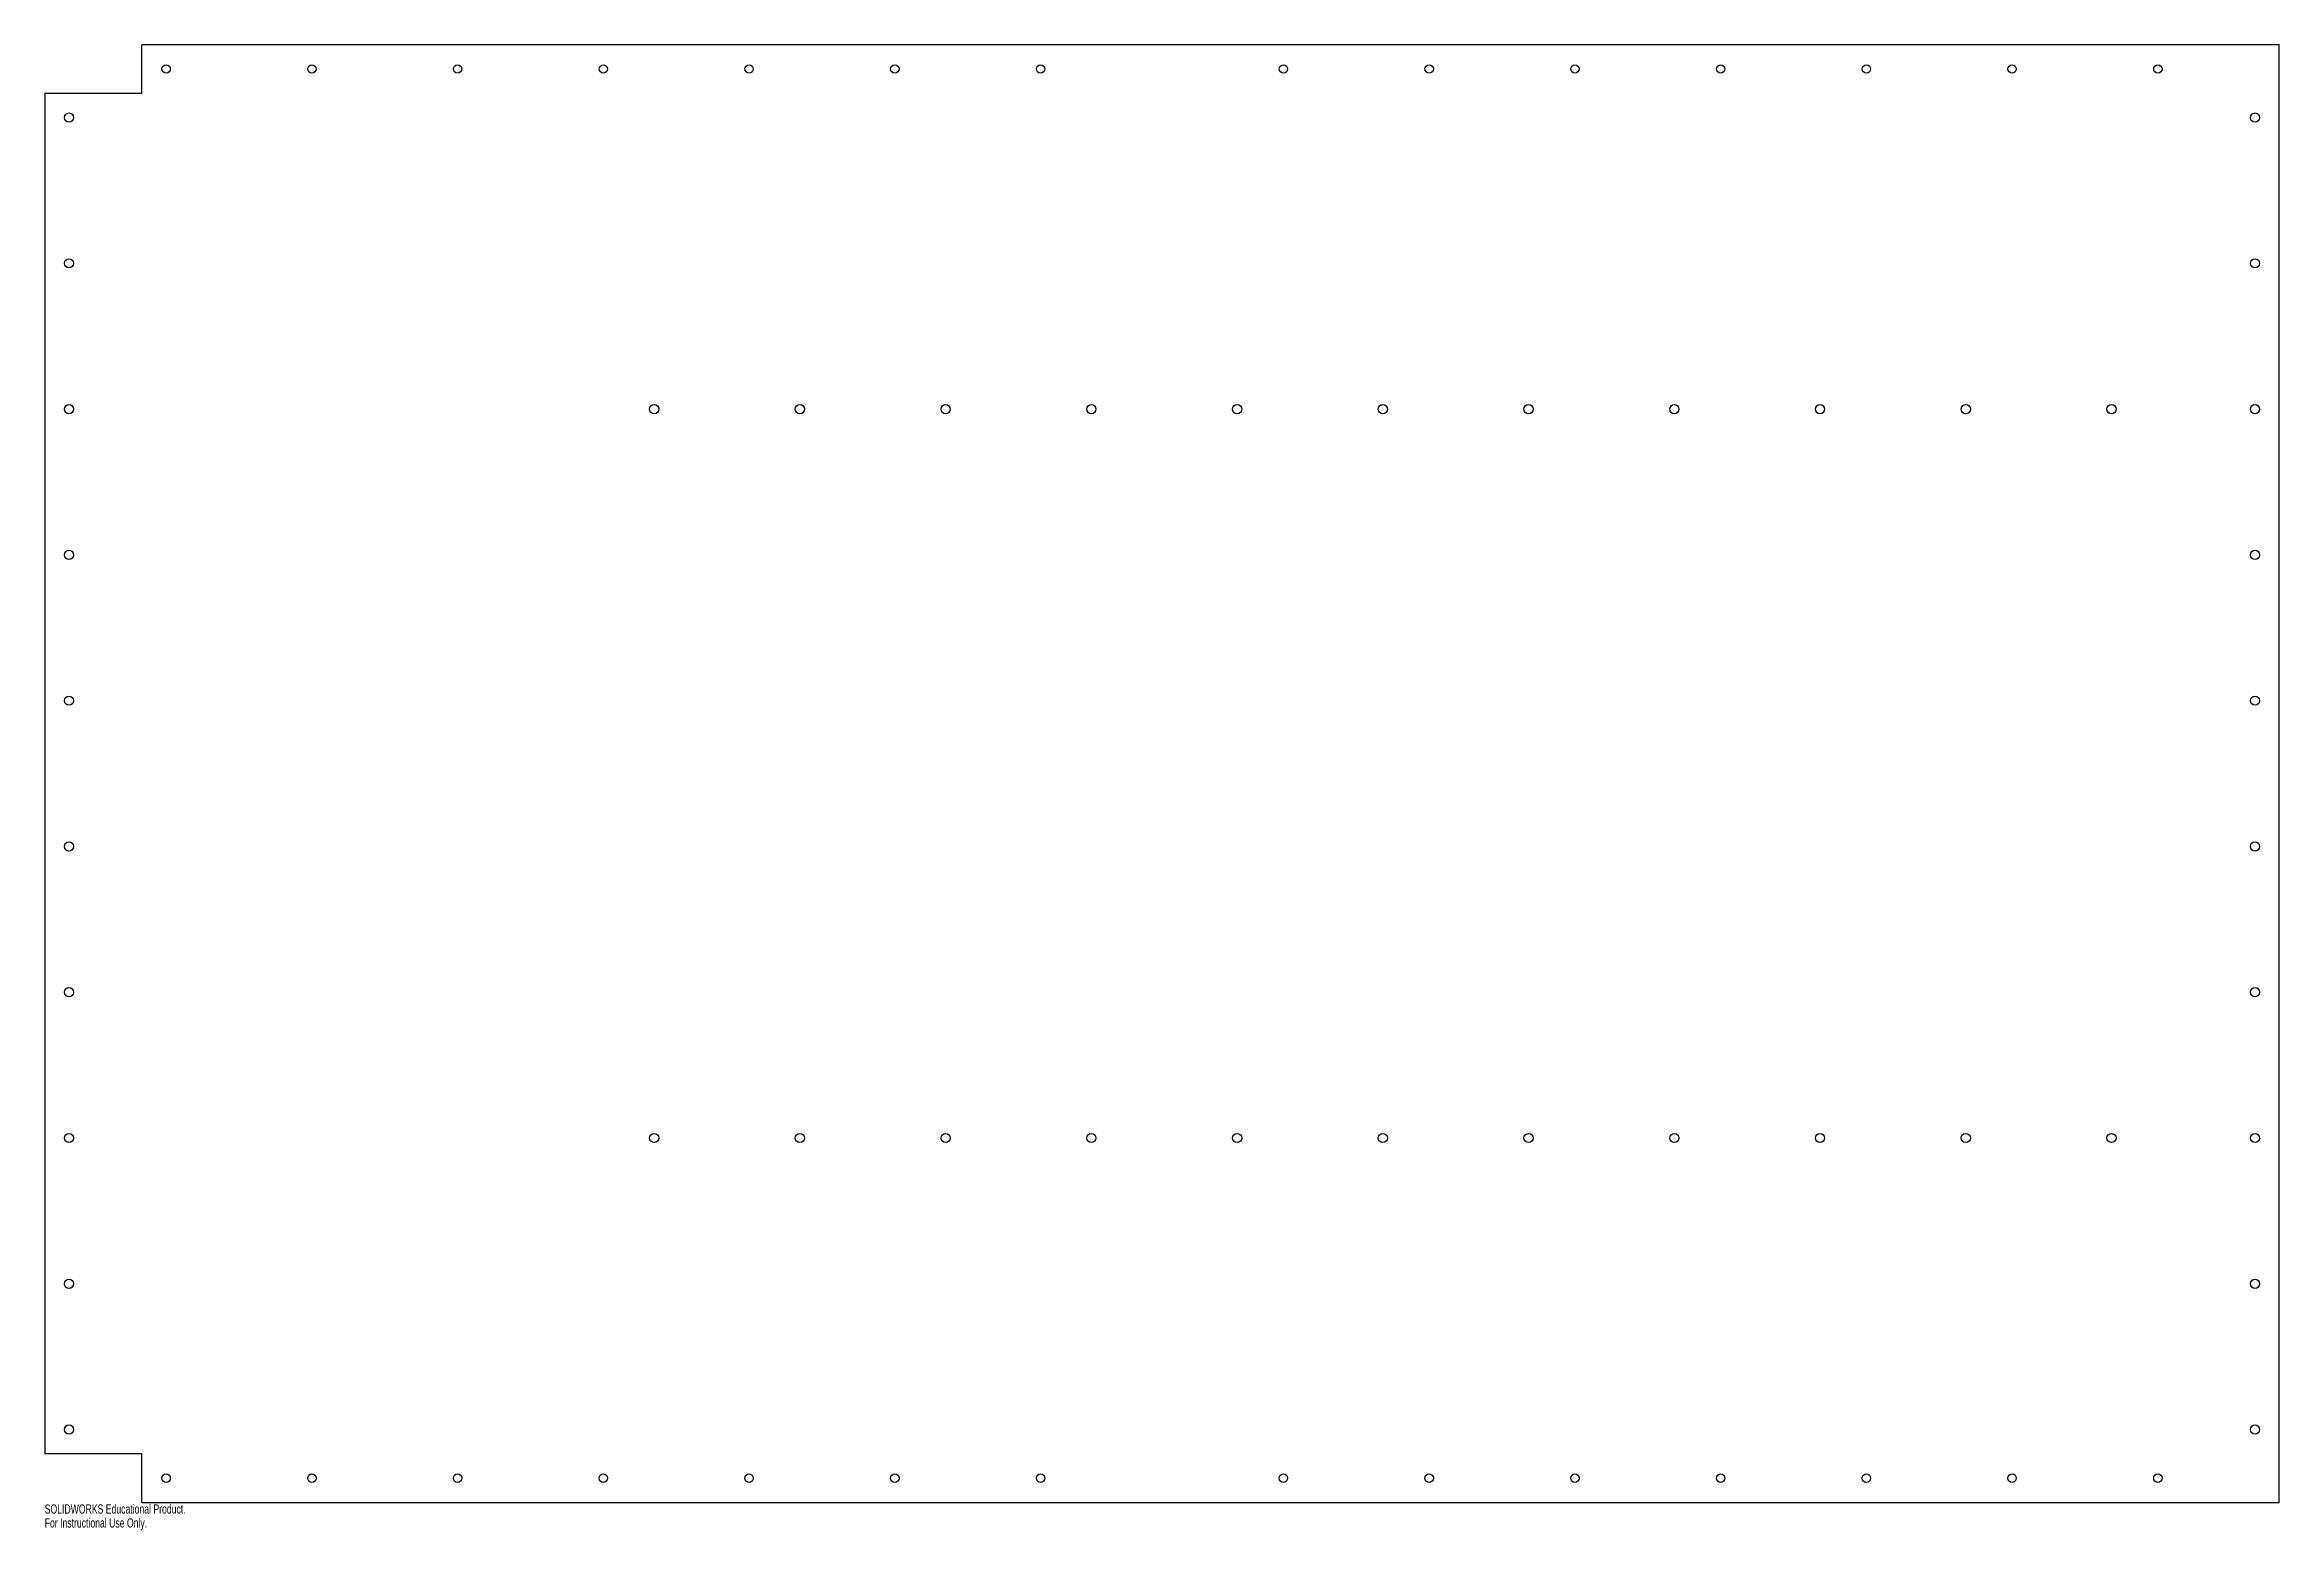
# Model space of a CAD drawing. Header units: inches. Extents: x -23 to 23, y -15.6 to 15.
import ezdxf

# ---------------------------------------------------------------- set-up
doc = ezdxf.new("R2010")
doc.units = ezdxf.units.IN
doc.header["$MEASUREMENT"] = 0
doc.styles.add('SLDTEXTSTYLE0', font='TXT', dxfattribs={"width": 0.7})

msp = doc.modelspace()

# ---------------------------------------------------------------- linework, layer by layer
at = {"color": 7, "linetype": 'Continuous', "lineweight": 25}
for p, q in [((-21, 14), (-21, 15)), ((23, 15), (-21, 15)), ((23, -15), (23, 15)), ((-23, 14), (-21, 14)), ((-23, 14), (-23, -14)), ((-21, -14), (-23, -14)), ((-21, -15), (-21, -14)), ((-21, -15), (23, -15))]:
    msp.add_line(p, q, dxfattribs=at)
for centre, radius in [((-20.5, 14.5), 0.0863), ((-17.5, 14.5), 0.0863), ((-14.5, 14.5), 0.0863), ((-11.5, 14.5), 0.0863), ((-8.5, 14.5), 0.0863), ((-5.5, 14.5), 0.0863), ((-2.5, 14.5), 0.0863), ((2.5, 14.5), 0.0863), ((5.5, 14.5), 0.0863), ((8.5, 14.5), 0.0863), ((11.5, 14.5), 0.0863), ((14.5, 14.5), 0.0863), ((17.5, 14.5), 0.0863), ((20.5, 14.5), 0.0863), ((-22.5, 13.5), 0.095), ((22.5, 13.5), 0.095), ((-22.5, 10.5), 0.095), ((22.5, 10.5), 0.095), ((-22.5, 7.5), 0.095), ((-10.454, 7.5), 0.095), ((-7.454, 7.5), 0.095), ((-4.454, 7.5), 0.095), ((-1.454, 7.5), 0.095), ((1.546, 7.5), 0.095), ((4.546, 7.5), 0.095), ((7.546, 7.5), 0.095), ((10.546, 7.5), 0.095), ((13.546, 7.5), 0.095), ((16.546, 7.5), 0.095), ((19.546, 7.5), 0.095), ((22.5, 7.5), 0.095), ((-22.5, 4.5), 0.095), ((22.5, 4.5), 0.095), ((-22.5, 1.5), 0.095), ((22.5, 1.5), 0.095), ((-22.5, -1.5), 0.095), ((22.5, -1.5), 0.095), ((-22.5, -4.5), 0.095), ((22.5, -4.5), 0.095), ((-22.5, -7.5), 0.095), ((-10.454, -7.5), 0.095), ((-7.454, -7.5), 0.095), ((-4.454, -7.5), 0.095), ((-1.454, -7.5), 0.095), ((1.546, -7.5), 0.095), ((4.546, -7.5), 0.095), ((7.546, -7.5), 0.095), ((10.546, -7.5), 0.095), ((13.546, -7.5), 0.095), ((16.546, -7.5), 0.095), ((19.546, -7.5), 0.095), ((22.5, -7.5), 0.095), ((-22.5, -10.5), 0.095), ((22.5, -10.5), 0.095), ((-22.5, -13.5), 0.095), ((22.5, -13.5), 0.095), ((-20.5, -14.5), 0.0863), ((-17.5, -14.5), 0.0863), ((-14.5, -14.5), 0.0863), ((-11.5, -14.5), 0.0863), ((-8.5, -14.5), 0.0863), ((-5.5, -14.5), 0.0863), ((-2.5, -14.5), 0.0863), ((2.5, -14.5), 0.0863), ((5.5, -14.5), 0.0863), ((8.5, -14.5), 0.0863), ((11.5, -14.5), 0.0863), ((14.5, -14.5), 0.0863), ((17.5, -14.5), 0.0863), ((20.5, -14.5), 0.0863)]:
    msp.add_circle(centre, radius, dxfattribs=at)

# ---------------------------------------------------------------- texts
at = {"color": 7, "linetype": 'Continuous', "char_height": 0.1903, "attachment_point": 1, "style": 'SLDTEXTSTYLE0'}
for s, insert in [('SOLIDWORKS Educational Product.', (-23, -15.04)), ('For Instructional Use Only.', (-23, -15.326))]:
    msp.add_mtext(s, dxfattribs=dict(at, insert=insert))

doc.saveas('drawing.dxf')
